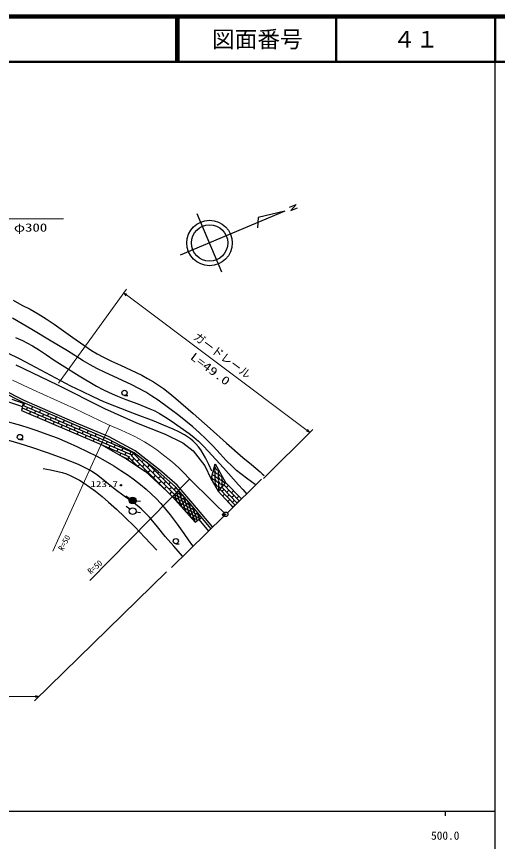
# Model space of a CAD drawing. Units: millimetres, scale not verified. Extents: x 40000 to 680000, y 20000 to 380000.
# Drawn here: x 473625 to 579500, y 198357 to 380000 of the extents above; entities that cross this region are included whole.
import ezdxf
from ezdxf.enums import TextEntityAlignment as Align

# ---------------------------------------------------------------- set-up
doc = ezdxf.new("R2010")
doc.units = ezdxf.units.MM
doc.header["$LTSCALE"] = 1000
doc.header["$PDMODE"] = 32
doc.header["$PDSIZE"] = 500
doc.linetypes.add('CHAIN', pattern=[18.5, 12, -1.5, 3.5, -1.5])
for name, color, linetype, lineweight in [('M-BGD', 7, 'Continuous', 25), ('M-BMK', 2, 'CHAIN', 13), ('M-BMK-OTRS', 5, 'Continuous', 25), ('M-BMK-SRVR', 3, 'Continuous', 25), ('M-STR-HTXT', 7, 'Continuous', 13), ('M-TTL', 2, 'Continuous', 140), ('M-TTL-BAND', 7, 'Continuous', 25), ('M-TTL-LINE', 7, 'Continuous', 50)]:
    doc.layers.add(name, color=color, linetype=linetype, lineweight=lineweight)
doc.layers.add('M-OTRS', color=6, linetype='Continuous')
doc.layers.add('M-TTL-TXT', color=7, linetype='Continuous')
doc.styles.add('ＭＳ ゴシック', font='')
doc.styles.get('ＭＳ ゴシック').set_extended_font_data('MS Gothic')

msp = doc.modelspace()

# ---------------------------------------------------------------- linework, layer by layer
at = {"layer": 'M-BGD'}
for p, q in [((473444, 303303), (482506, 298946)), ((482506, 298946), (492978, 293697)), ((475104, 294988), (470298, 297450)), ((475317, 295440), (470554, 297880)), ((497398, 296556), (498144, 296556)), ((475104, 294988), (474706, 293285)), ((474972, 294423), (499481, 283905)), ((480348, 292715), (475104, 294988)), ((475385, 294867), (475160, 294343)), ((480546, 293175), (475317, 295440)), ((474933, 293814), (474706, 293285)), ((474706, 293285), (492230, 285764)), ((474706, 293285), (492230, 285764)), ((474839, 293854), (499004, 283484)), ((476037, 293967), (475810, 293438)), ((476686, 293062), (476459, 292533)), ((477138, 294116), (476913, 293591)), ((477789, 293215), (477562, 292686)), ((478891, 293365), (478665, 292838)), ((479541, 292462), (479314, 291934)), ((487146, 289810), (480348, 292715)), ((480644, 292614), (480418, 292086)), ((487343, 290270), (480546, 293175)), ((492978, 293697), (500007, 290502)), ((478438, 292310), (478211, 291781)), ((480191, 291558), (479964, 291029)), ((481294, 291710), (481067, 291182)), ((481943, 290805), (481716, 290277)), ((482397, 291862), (482170, 291334)), ((483046, 290958), (482819, 290429)), ((484149, 291111), (483922, 290582)), ((484149, 291111), (493860, 286944)), ((483695, 290053), (483468, 289525)), ((484799, 290206), (484572, 289677)), ((485448, 289301), (485221, 288772)), ((485902, 290359), (485675, 289830)), ((486551, 289454), (486324, 288925)), ((493807, 286972), (487146, 289810)), ((494024, 287423), (487343, 290270)), ((487654, 289607), (487427, 289078)), ((489407, 288855), (489180, 288326)), ((500007, 290502), (506339, 288062)), ((487200, 288549), (486973, 288020)), ((488303, 288702), (488076, 288173)), ((488953, 287797), (488726, 287268)), ((490056, 287950), (489829, 287421)), ((490705, 287045), (490478, 286516)), ((491159, 288103), (490932, 287574)), ((491808, 287198), (491581, 286669)), ((492911, 287351), (492684, 286822)), ((499775, 284344), (494024, 287423)), ((506339, 288062), (510232, 286145)), ((474380, 286835), (475127, 286835)), ((492457, 286293), (492230, 285764)), ((492230, 285764), (497933, 282540)), ((492230, 285764), (498526, 283063)), ((493107, 285388), (493066, 285292)), ((493561, 286446), (493334, 285917)), ((499502, 283923), (493807, 286972)), ((494210, 285541), (493983, 285012)), ((494634, 286529), (494437, 286070)), ((495313, 285694), (495086, 285165)), ((496322, 285626), (496189, 285318)), ((510232, 286145), (512497, 284403)), ((494859, 284636), (494736, 284348)), ((495962, 284789), (495735, 284260)), ((496612, 283884), (496406, 283404)), ((497065, 284942), (496838, 284413)), ((497715, 284037), (497488, 283508)), ((498009, 284723), (497942, 284566)), ((498818, 284190), (498591, 283661)), ((498940, 283277), (499414, 283751)), ((508448, 274717), (499364, 283801)), ((504801, 279834), (499502, 283923)), ((505119, 280220), (499775, 284344)), ((512497, 284403), (515053, 281091)), ((496831, 283164), (498048, 282641)), ((497261, 282979), (497241, 282932)), ((497933, 282540), (502039, 279829)), ((498096, 282433), (498466, 282803)), ((498364, 283132), (498218, 282791)), ((500278, 280992), (498356, 282913)), ((506774, 275443), (498860, 283357)), ((499069, 282201), (499543, 282675)), ((499547, 281474), (499671, 281598)), ((500017, 283149), (500230, 283362)), ((500145, 282072), (500619, 282546)), ((501222, 281943), (501590, 282312)), ((508917, 275197), (502516, 281597)), ((500274, 280995), (500748, 281469)), ((501351, 280867), (501825, 281341)), ((501725, 280036), (501953, 280264)), ((502039, 279829), (506774, 275443)), ((502427, 280738), (502901, 281212)), ((502556, 279662), (503030, 280136)), ((503504, 280610), (503631, 280737)), ((503632, 279533), (504106, 280007)), ((508655, 276440), (504801, 279834)), ((509012, 276792), (505119, 280220)), ((515053, 281091), (516506, 278128)), ((516506, 278128), (517319, 281498)), ((517319, 281498), (519643, 277373)), ((503020, 278920), (503158, 279059)), ((503761, 278456), (504235, 278930)), ((504709, 279404), (504981, 279676)), ((504838, 278328), (505312, 278802)), ((505914, 278199), (506262, 278547)), ((516506, 278128), (518016, 275456)), ((504271, 277761), (504364, 277854)), ((504966, 277251), (505440, 277725)), ((505523, 276602), (505569, 276649)), ((506043, 277122), (506517, 277596)), ((506172, 276046), (506646, 276520)), ((507119, 276994), (507544, 277418)), ((507248, 275917), (507722, 276391)), ((508325, 275789), (508799, 276263)), ((508854, 276207), (508371, 276690)), ((512058, 272460), (508655, 276440)), ((512439, 272784), (509012, 276792)), ((519643, 277373), (518016, 275456)), ((518816, 276399), (522218, 272885)), ((519229, 276886), (522672, 273330)), ((523126, 273775), (519643, 277373)), ((520223, 276773), (519766, 276331)), ((498551, 273835), (497699, 274359)), ((506774, 275443), (507979, 274238)), ((507979, 274238), (506774, 275443)), ((507377, 274841), (507851, 275315)), ((507979, 274238), (509344, 275634)), ((518016, 275456), (521276, 271962)), ((518403, 275912), (521764, 272440)), ((519310, 275889), (518853, 275447)), ((519433, 274847), (518987, 274415)), ((520347, 275731), (519890, 275289)), ((520471, 274689), (520014, 274247)), ((521384, 275574), (520928, 275132)), ((521508, 274532), (521051, 274090)), ((522546, 274374), (522089, 273932)), ((499936, 273370), (500931, 273273)), ((507979, 274238), (512951, 268664)), ((516816, 267593), (512439, 272784)), ((519541, 273822), (521309, 271995)), ((520594, 273647), (520138, 273205)), ((520718, 272605), (520696, 272584)), ((521632, 273490), (521175, 273048)), ((522669, 273332), (522212, 272890)), ((498573, 271523), (497751, 272092)), ((499927, 270957), (500910, 270773)), ((516434, 267270), (512058, 272460)), ((521756, 272448), (521299, 272006)), ((512951, 268664), (514365, 269724)), ((513753, 269265), (515918, 266712)), ((508683, 263929), (509429, 263929))]:
    msp.add_line(p, q, dxfattribs=at)
for points in [[(472860, 317544), (474824, 316476), (476607, 315535), (478367, 314537), (480159, 313411), (481928, 312229), (486004, 309345), (490111, 306495), (491350, 305751), (492619, 305059), (494535, 304112), (496491, 303213), (498848, 302143), (501178, 301020), (502485, 300327), (503759, 299583), (504898, 298850), (506012, 298062), (507380, 297006), (508715, 295900), (512478, 292593), (516254, 289322), (519826, 286095), (523448, 282904), (525364, 281349), (527246, 279743), (527701, 279340), (528163, 278928)], [(526171, 276990), (524580, 278111), (523030, 279277), (522086, 280060), (521175, 280895), (519812, 282273), (518488, 283696), (516921, 285371), (515313, 287001), (513898, 288354), (512442, 289663), (510933, 290926), (509377, 292149), (507097, 293863), (504775, 295533), (503446, 296420), (502086, 297256), (500562, 298112), (499009, 298917), (496978, 299886), (494921, 300801), (493107, 301614), (491312, 302485), (489809, 303293), (488333, 304155), (484814, 306361), (481271, 308511), (477033, 311060), (472765, 313556)], [(473439, 309306), (474949, 308646), (476075, 308094), (477173, 307489), (478719, 306517), (480235, 305494), (481921, 304349), (483648, 303250), (487413, 300904), (491210, 298610), (492614, 297874), (494046, 297192), (495852, 296411), (497685, 295684), (500333, 294697), (502962, 293653), (504046, 293147), (505112, 292582), (506402, 291818), (507672, 290995), (509662, 289617), (511620, 288188), (512661, 287362), (513669, 286485), (514766, 285424), (515829, 284312), (519155, 280594), (522489, 276881), (523410, 275870), (524333, 274860)], [(516634, 279920), (515968, 281390), (515246, 282837), (514744, 283717), (514181, 284581), (513654, 285285), (513082, 285948), (512537, 286495), (511946, 287001), (511291, 287470), (510601, 287891), (509358, 288539), (508083, 289136), (506017, 290033), (503935, 290872), (499584, 292508), (495247, 294203), (492877, 295193), (490530, 296240), (488054, 297412), (485604, 298638), (481191, 300961), (476789, 303327), (474256, 304619), (471683, 305864)], [(425673, 289859), (427740, 290237), (429812, 290677), (434670, 291805), (439535, 292940), (444404, 294013), (449293, 295051), (452716, 295807), (456157, 296504), (457413, 296693), (458685, 296824), (460014, 296896), (461356, 296908), (462738, 296861), (464113, 296755), (465581, 296579), (467040, 296343), (468567, 296034), (470091, 295664), (471647, 295223), (473193, 294721), (474031, 294430), (474876, 294129)], [(474921, 294844), (472685, 295641)], [(470743, 291037), (474540, 290002), (476318, 289469), (478092, 288875), (480331, 288067), (482549, 287203), (484801, 286260), (487038, 285258), (489170, 284242), (491284, 283167), (493173, 282141), (495042, 281058), (496623, 280061), (498181, 279008), (499567, 278004), (500925, 276945), (502146, 275923), (503325, 274857), (504361, 273843), (505359, 272781), (506430, 271540), (507455, 270260), (508976, 268223), (510448, 266152), (511390, 264800), (512333, 263437)], [(510189, 261203), (508258, 263348), (506366, 265540), (504638, 267661), (502864, 269743), (501968, 270685), (501029, 271585), (500162, 272340), (499249, 273053), (497292, 274423), (495361, 275849), (493449, 277433), (491501, 278969), (490576, 279586), (489619, 280153), (488448, 280771), (487236, 281342), (485579, 282041), (483883, 282690), (480429, 283927), (476981, 285099), (474459, 285898), (471910, 286643)], [(479471, 280471), (481106, 280191), (482722, 279853), (483693, 279593), (484655, 279273), (485576, 278896), (486486, 278458), (487522, 277886), (488540, 277256), (489802, 276392), (491033, 275477), (492483, 274315), (493902, 273101), (495657, 271512), (497381, 269871), (499655, 267602), (501892, 265284), (503220, 263885), (504543, 262481)]]:
    msp.add_lwpolyline(points, dxfattribs=at)
for centre, radius in [((497398, 297130), 574), ((474380, 287409), 574), ((496598, 276802), 150), ((496598, 276802), 131), ((496598, 276802), 112), ((496598, 276802), 93.8), ((496598, 276802), 75), ((496598, 276802), 56.2), ((496598, 276801), 37.5), ((496598, 276802), 18.8), ((499190, 273442), 746), ((499190, 273442), 660), ((499190, 273442), 574), ((499190, 273442), 484), ((499190, 273442), 398), ((499190, 273442), 292), ((499190, 273442), 202), ((499190, 273442), 116), ((499190, 273442), 22.5), ((499190, 271096), 746), ((508683, 264503), 574)]:
    msp.add_circle(centre, radius, dxfattribs=at)
for centre, radius, start, end in [((517434, 280657), 950, 237.43559, 265.54103), ((517413, 281551), 950, 251.63654, 265.54103), ((518167, 281070), 950, 179.60806, 265.54103), ((518188, 280176), 950, 153.25107, 265.54103), ((518942, 279695), 950, 153.25107, 265.54103), ((517496, 277975), 950, 153.25107, 175.38235), ((517475, 278869), 950, 202.40268, 265.54103), ((517455, 279763), 950, 221.86179, 265.54103), ((518209, 279282), 950, 153.25107, 265.54103), ((518229, 278388), 950, 153.25107, 265.54103), ((518250, 277494), 950, 153.25107, 265.54103), ((518963, 278801), 950, 153.25107, 265.54103), ((518983, 277907), 950, 153.25107, 265.54103), ((519717, 278320), 950, 153.25107, 265.54103), ((517496, 277975), 950, 243.56944, 265.54103), ((518271, 276600), 950, 153.25107, 175.14651), ((519004, 277013), 950, 153.25107, 245.20599), ((519025, 276119), 950, 153.25107, 208.72334), ((519737, 277426), 950, 153.25107, 227.4166), ((519758, 276532), 950, 153.25107, 188.00888), ((507652, 273946), 1057, 356.77834, 44.01732), ((508379, 273594), 1057, 356.77834, 86.68068), ((508113, 274357), 1057, 356.77834, 46.30254), ((507846, 275120), 1057, 356.77834, 3.31304), ((508841, 274005), 1057, 356.77834, 86.68068), ((509107, 273242), 1057, 356.77834, 86.68068), ((508574, 274768), 1057, 356.77834, 48.58881), ((508308, 275532), 1057, 356.77834, 4.44526), ((509302, 274417), 1057, 79.4561, 86.68068), ((509568, 273654), 1057, 356.77834, 86.68068), ((518271, 276600), 950, 243.80527, 264.76797), ((507918, 273183), 1057, 356.77834, 86.68068), ((508646, 272831), 1057, 356.77834, 86.68068), ((508912, 272068), 1057, 356.77834, 86.68068), ((509374, 272479), 1057, 356.77834, 86.68068), ((509640, 271716), 1057, 356.77834, 86.68068), ((509835, 272891), 1057, 356.77834, 86.68068), ((510102, 272127), 1057, 356.77834, 86.68068), ((510563, 272539), 1057, 356.77834, 86.68068), ((510829, 271776), 1057, 356.77834, 86.68068), ((511557, 271424), 1057, 50.86111, 86.68068), ((509907, 270953), 1057, 356.77834, 86.68068), ((510368, 271364), 1057, 356.77834, 86.68068), ((510635, 270601), 1057, 356.77834, 86.68068), ((510901, 269838), 1057, 356.77834, 86.68068), ((511096, 271013), 1057, 356.77834, 86.68068), ((511362, 270249), 1057, 356.77834, 86.68068), ((511824, 270661), 1057, 356.77834, 86.68068), ((512090, 269898), 1057, 356.77834, 86.68068), ((511557, 271424), 1057, 356.77834, 29.84114), ((512551, 270309), 1057, 58.68618, 86.68068), ((512551, 270309), 1057, 356.77834, 22.01608), ((511629, 269486), 1057, 356.77834, 86.68068), ((511895, 268723), 1057, 356.77834, 86.68068), ((512357, 269135), 1057, 356.77834, 86.68068), ((512623, 268372), 1057, 38.87962, 86.68068), ((512818, 269546), 1057, 356.77834, 86.68068), ((513084, 268783), 1057, 36.03473, 86.68068), ((513546, 269194), 1057, 64.11083, 86.68068), ((513812, 268431), 1057, 78.52204, 86.68068)]:
    msp.add_arc(centre, radius, start, end, dxfattribs=at)
at = {"layer": 'M-BMK'}
msp.add_lwpolyline([(472774, 299936), (477297, 297808), (481849, 295767), (486393, 293689), (490059, 291907), (493754, 290177), (496642, 288916), (499501, 287602), (500661, 286999), (501800, 286340), (503157, 285476), (504483, 284560), (506015, 283434), (507516, 282255), (508539, 281379), (509529, 280451), (512599, 277314), (515719, 274212), (517513, 272472), (519315, 270740)], dxfattribs=at)
at = {"layer": 'M-BMK-OTRS'}
for p, q in [((527568, 278127), (520033, 270744)), ((519318, 270044), (507745, 258705))]:
    msp.add_line(p, q, dxfattribs=at)
at = {"layer": 'M-BMK-SRVR'}
for p, q in [((533736, 338029), (535158, 338628)), ((535158, 338628), (534043, 337289)), ((534043, 337289), (535467, 337898)), ((532706, 337122), (509667, 327416)), ((518836, 323682), (513400, 336584)), ((532706, 337122), (526789, 335714)), ((526789, 335714), (526644, 333483))]:
    msp.add_line(p, q, dxfattribs=at)
for centre, radius in [((516118, 330133), 5000), ((516118, 330133), 4000), ((519675, 270394), 498), ((519675, 270394), 15)]:
    msp.add_circle(centre, radius, dxfattribs=at)
at = {"layer": 'M-OTRS'}
msp.add_point((519236, 270304), dxfattribs=at)
at = {"layer": 'M-STR-HTXT'}
for p, q in [((459687, 335419), (483973, 335419)), ((482875, 299242), (497813, 319965)), ((497217, 319138), (538170, 288415)), ((494139, 290006), (481652, 262279)), ((528007, 278252), (538836, 289081)), ((489731, 255841), (511761, 278174)), ((506629, 257704), (477620, 229360)), ((478552, 230270), (167087, 230270))]:
    msp.add_line(p, q, dxfattribs=at)
for points in [[(497687, 318516), (497217, 319138), (497945, 318859)], [(537700, 289038), (538170, 288415), (537442, 288694)], [(477802, 230486), (478552, 230270), (477802, 230056)]]:
    msp.add_lwpolyline(points, dxfattribs=at)
at = {"layer": 'M-TTL'}
msp.add_line((680000, 380000), (40000, 380000), dxfattribs=at)
at = {"layer": 'M-TTL-BAND'}
for p, q in [((579000, 20000), (579000, 370000)), ((40000, 205000), (579000, 205000)), ((568000, 205000), (568000, 204000))]:
    msp.add_line(p, q, dxfattribs=at)
at = {"layer": 'M-TTL-LINE'}
for p, q in [((508747, 380000), (508747, 370000)), ((509247, 380000), (509247, 370000)), ((543997, 380000), (543997, 370000)), ((579000, 380000), (579000, 370000)), ((40000, 370000), (680000, 370000))]:
    msp.add_line(p, q, dxfattribs=at)

# ---------------------------------------------------------------- texts
at = {"layer": 'M-BGD', "style": 'ＭＳ ゴシック', "width": 1.35}
msp.add_text('123.7', height=1320, dxfattribs=at).set_placement((489897, 276002), align=Align.BOTTOM_LEFT)
at = {"layer": 'M-STR-HTXT', "style": 'ＭＳ ゴシック', "width": 1.3}
msp.add_text('L=     φ300', height=1833, dxfattribs=at).set_placement((461704, 332071), align=Align.BOTTOM_LEFT)
at = {"layer": 'M-STR-HTXT', "style": 'ＭＳ ゴシック'}
for s, height, rotation, p in [('ガードレール', 1833, 323.1, (512052, 308683)), ('R=50', 1320, 61.3, (484203, 262036)), ('R=50', 1320, 40.9, (490216, 256813))]:
    msp.add_text(s, height=height, rotation=rotation, dxfattribs=at).set_placement(p, align=Align.BOTTOM_LEFT)
at = {"layer": 'M-STR-HTXT', "style": 'ＭＳ ゴシック', "width": 1.35}
msp.add_text('L=49.0', height=1833, rotation=323.1, dxfattribs=at).set_placement((511368, 304267), align=Align.BOTTOM_LEFT)
at = {"layer": 'M-TTL-BAND', "style": 'ＭＳ ゴシック'}
msp.add_text('500.0', height=1833, dxfattribs=at).set_placement((568000, 198195), align=Align.BOTTOM_CENTER)
at = {"layer": 'M-TTL-TXT', "style": 'ＭＳ ゴシック'}
for s, p in [('図面番号', (526622, 375000)), ('４１', (561497, 375000))]:
    msp.add_text(s, height=3666, dxfattribs=at).set_placement(p, align=Align.MIDDLE_CENTER)

doc.saveas('drawing.dxf')
